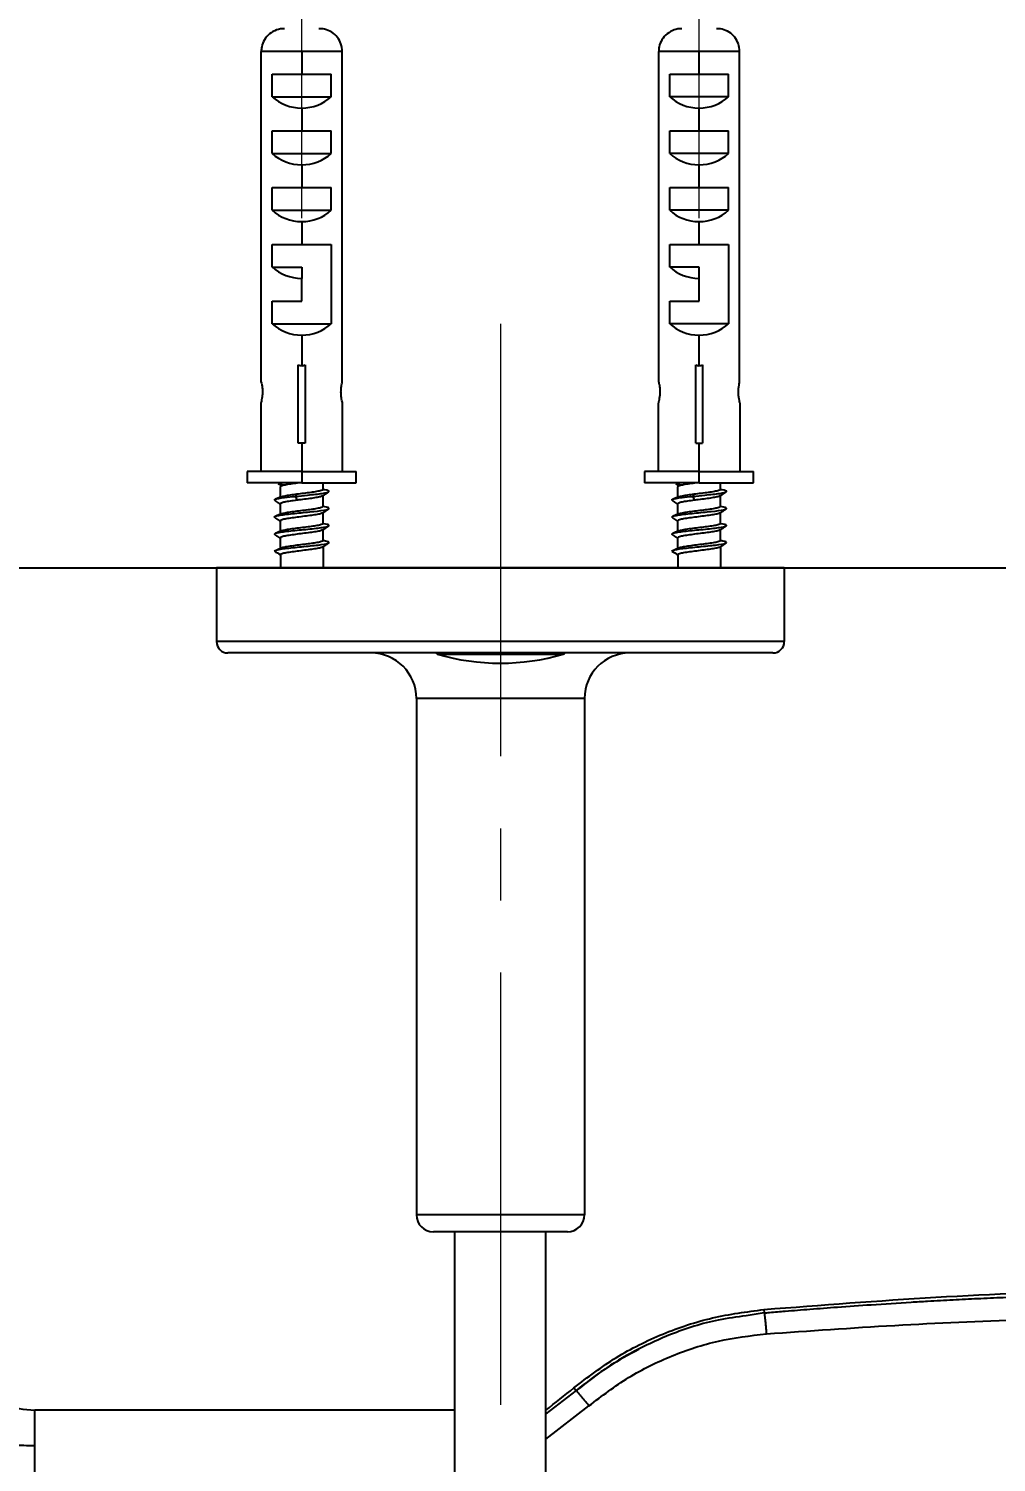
# Model space of a CAD drawing. Extents: x 0 to 3160, y 0 to 2315.
# Drawn here: x 1090.8 to 1176, y 1985.8 to 2112.1 of the extents above; entities that cross this region are included whole.
import ezdxf

# ---------------------------------------------------------------- set-up
doc = ezdxf.new("R2010")
doc.units = 0
doc.header["$LTSCALE"] = 4
doc.header["$MEASUREMENT"] = 0
doc.header["$PDMODE"] = 3
doc.header["$PDSIZE"] = -10
doc.linetypes.add('CENTER2', pattern=[28.575, 19.05, -3.175, 3.175, -3.175])
doc.layers.get('0').update_dxf_attribs({"linetype": 'CONTINUOUS'})
doc.layers.get('DEFPOINTS').update_dxf_attribs({"linetype": 'CONTINUOUS'})
doc.layers.add('1', color=7, linetype='CONTINUOUS', true_color=0xffffff)
doc.layers.add('Cneter', color=1, linetype='CENTER2', lineweight=13)
doc.layers.add('DEF_LAYER_ASSEM_MEMBER', color=7, linetype='CONTINUOUS')
doc.styles.add('Daelim Dimension', font='')
doc.styles.get('Daelim Dimension').set_extended_font_data('나눔고딕')
doc.dimstyles.new('DEFAULT', dxfattribs={"dimscale": 2, "dimtxt": 2, "dimasz": 2, "dimexe": 0, "dimexo": 2, "dimgap": 1, "dimtad": 1, "dimdec": 1, "dimzin": 9, "dimdsep": 46, "dimtxsty": 'Daelim Dimension', "dimcen": 0.5, "dimclrd": 252, "dimclre": 252, "dimclrt": 3, "dimadec": 1, "dimazin": 0, "dimtfac": 1, "dimtdec": 1, "dimtix": 1, "dimtmove": 0, "dimatfit": 3, "dimfxl": 1, "dimtolj": 1, "dimtzin": 1, "dimlwd": 9, "dimlwe": 9, "dimarcsym": 0})

# ---------------------------------------------------------------- blocks, each defined once
blk = doc.blocks.new('*D3')
at = {"color": 5, "lineweight": 9, "ltscale": 0.5, "transparency": 16777216}
for p, q in [((1114.8, 2095.4), (1114.8, 2135.07)), ((1149.8, 2095.4), (1149.8, 2135.07)), ((1141.8, 2133.07), (1122.8, 2133.07))]:
    blk.add_line(p, q, dxfattribs=at)
at = {"color": 5, "ltscale": 0.5, "transparency": 16777216}
for points in [[(1122.8, 2134.4), (1122.8, 2131.73), (1114.8, 2133.07)], [(1141.8, 2134.4), (1141.8, 2131.73), (1149.8, 2133.07)]]:
    blk.add_solid(points, dxfattribs=at)
at = {"layer": 'DEFPOINTS', "color": 0, "ltscale": 0.5, "transparency": 16777216}
for p in [(1114.8, 2133.07), (1114.8, 2091.4), (1149.8, 2091.4)]:
    blk.add_point(p, dxfattribs=at)
at = {"color": 7, "ltscale": 0.5, "transparency": 16777216, "insert": (1132.3, 2145.97), "char_height": 20, "attachment_point": 5, "style": 'Daelim Dimension'}
blk.add_mtext('\\A1;35', dxfattribs=at)
blk = doc.blocks.new('*D4')
at = {"color": 5, "lineweight": 9, "ltscale": 0.5, "transparency": 16777216}
for p, q in [((1072.3, 2025.47), (1072.3, 2166.51)), ((1192.3, 2026.08), (1192.3, 2166.51)), ((1184.3, 2164.51), (1080.3, 2164.51))]:
    blk.add_line(p, q, dxfattribs=at)
at = {"color": 5, "ltscale": 0.5, "transparency": 16777216}
for points in [[(1080.3, 2165.85), (1080.3, 2163.18), (1072.3, 2164.51)], [(1184.3, 2165.85), (1184.3, 2163.18), (1192.3, 2164.51)]]:
    blk.add_solid(points, dxfattribs=at)
at = {"layer": 'DEFPOINTS', "color": 0, "ltscale": 0.5, "transparency": 16777216}
for p in [(1072.3, 2164.51), (1072.3, 2021.47), (1192.3, 2022.08)]:
    blk.add_point(p, dxfattribs=at)
at = {"color": 7, "ltscale": 0.5, "transparency": 16777216, "insert": (1132.3, 2177.36), "char_height": 20, "attachment_point": 5, "style": 'Daelim Dimension'}
blk.add_mtext('\\A1;120', dxfattribs=at)
blk = doc.blocks.new('*D5')
at = {"color": 5, "lineweight": 9, "ltscale": 0.5, "transparency": 16777216}
for p, q in [((1036.95, 2091.6), (1036.95, 2199.01)), ((1227.66, 2091.6), (1227.66, 2199.01)), ((1219.66, 2197.01), (1044.95, 2197.01))]:
    blk.add_line(p, q, dxfattribs=at)
at = {"color": 5, "ltscale": 0.5, "transparency": 16777216}
for points in [[(1044.95, 2198.35), (1044.95, 2195.68), (1036.95, 2197.01)], [(1219.66, 2198.35), (1219.66, 2195.68), (1227.66, 2197.01)]]:
    blk.add_solid(points, dxfattribs=at)
at = {"layer": 'DEFPOINTS', "color": 0, "ltscale": 0.5, "transparency": 16777216}
for p in [(1036.95, 2197.01), (1036.95, 2087.6), (1227.66, 2087.6)]:
    blk.add_point(p, dxfattribs=at)
at = {"color": 7, "ltscale": 0.5, "transparency": 16777216, "insert": (1132.3, 2209.9), "char_height": 20, "attachment_point": 5, "style": 'Daelim Dimension'}
blk.add_mtext('\\A1;150~210', dxfattribs=at)
blk = doc.blocks.new('*D9')
at = {"color": 5, "lineweight": 9, "ltscale": 0.5, "transparency": 16777216}
for p, q in [((1427.96, 2064.6), (1513.15, 2064.6)), ((1511.15, 2056.6), (1511.15, 1458.32)), ((1136.3, 1450.32), (1513.15, 1450.32))]:
    blk.add_line(p, q, dxfattribs=at)
at = {"color": 5, "ltscale": 0.5, "transparency": 16777216}
for points in [[(1509.82, 2056.6), (1512.48, 2056.6), (1511.15, 2064.6)], [(1509.82, 1458.32), (1512.48, 1458.32), (1511.15, 1450.32)]]:
    blk.add_solid(points, dxfattribs=at)
at = {"layer": 'DEFPOINTS', "color": 0, "ltscale": 0.5, "transparency": 16777216}
for p in [(1423.96, 2064.6), (1132.3, 1450.32), (1511.15, 1450.32)]:
    blk.add_point(p, dxfattribs=at)
at = {"color": 7, "ltscale": 0.5, "transparency": 16777216, "insert": (1498.26, 1757.46), "char_height": 20, "attachment_point": 5, "rotation": 90, "style": 'Daelim Dimension'}
blk.add_mtext('\\A1;614', dxfattribs=at)

msp = doc.modelspace()

# ---------------------------------------------------------------- linework, layer by layer
at = {"ltscale": 0.5}
msp.add_line((684.04, 2064.6), (2163.88, 2064.6), dxfattribs=at)
at = {"layer": '1', "color": 7, "linetype": 'Continuous'}
for p, q in [((1114.8, 2110.1), (1111.24, 2110.1)), ((1111.24, 2080.97), (1111.24, 2110.1)), ((1118.37, 2110.1), (1114.8, 2110.1)), ((1114.8, 2110.1), (1114.8, 2108.1)), ((1118.37, 2080.97), (1118.37, 2110.1)), ((1149.8, 2110.1), (1146.24, 2110.1)), ((1146.24, 2080.97), (1146.24, 2110.1)), ((1153.37, 2110.1), (1149.8, 2110.1)), ((1149.8, 2108.1), (1149.8, 2110.1)), ((1153.37, 2080.97), (1153.37, 2110.1)), ((1112.21, 2108.1), (1114.8, 2108.1)), ((1112.21, 2106.1), (1112.21, 2108.1)), ((1114.8, 2108.1), (1117.39, 2108.1)), ((1117.39, 2106.1), (1117.39, 2108.1)), ((1147.21, 2108.1), (1149.8, 2108.1)), ((1147.21, 2106.1), (1147.21, 2108.1)), ((1149.8, 2108.1), (1152.39, 2108.1)), ((1152.39, 2106.1), (1152.39, 2108.1)), ((1112.21, 2106.1), (1117.39, 2106.1)), ((1152.39, 2106.1), (1147.21, 2106.1)), ((1114.8, 2105.1), (1114.8, 2103.1)), ((1149.8, 2103.1), (1149.8, 2105.1)), ((1112.21, 2103.1), (1114.8, 2103.1)), ((1112.21, 2101.1), (1112.21, 2103.1)), ((1114.8, 2103.1), (1117.39, 2103.1)), ((1117.39, 2101.1), (1117.39, 2103.1)), ((1147.21, 2103.1), (1149.8, 2103.1)), ((1147.21, 2101.1), (1147.21, 2103.1)), ((1149.8, 2103.1), (1152.39, 2103.1)), ((1152.39, 2101.1), (1152.39, 2103.1)), ((1112.21, 2101.1), (1117.39, 2101.1)), ((1152.39, 2101.1), (1147.21, 2101.1)), ((1114.8, 2100.1), (1114.8, 2098.1)), ((1149.8, 2098.1), (1149.8, 2100.1)), ((1112.21, 2098.1), (1114.8, 2098.1)), ((1112.21, 2096.1), (1112.21, 2098.1)), ((1114.8, 2098.1), (1117.39, 2098.1)), ((1117.39, 2096.1), (1117.39, 2098.1)), ((1147.21, 2098.1), (1149.8, 2098.1)), ((1147.21, 2096.1), (1147.21, 2098.1)), ((1149.8, 2098.1), (1152.39, 2098.1)), ((1152.39, 2096.1), (1152.39, 2098.1)), ((1112.21, 2096.1), (1117.39, 2096.1)), ((1152.39, 2096.1), (1147.21, 2096.1)), ((1114.8, 2095.1), (1114.8, 2093.1)), ((1149.8, 2093.1), (1149.8, 2095.1)), ((1112.21, 2093.1), (1114.8, 2093.1)), ((1112.21, 2091.1), (1112.21, 2093.1)), ((1114.8, 2093.1), (1117.39, 2093.1)), ((1117.39, 2093.1), (1117.39, 2086.1)), ((1147.21, 2093.1), (1149.8, 2093.1)), ((1147.21, 2091.1), (1147.21, 2093.1)), ((1149.8, 2093.1), (1152.39, 2093.1)), ((1152.39, 2093.1), (1152.39, 2086.1)), ((1112.21, 2091.1), (1114.8, 2091.1)), ((1114.8, 2091.1), (1114.8, 2090.1)), ((1149.8, 2091.1), (1147.21, 2091.1)), ((1149.8, 2090.1), (1149.8, 2091.1)), ((1114.8, 2088.1), (1114.8, 2090.1)), ((1149.8, 2088.1), (1149.8, 2090.1)), ((1112.21, 2088.1), (1114.8, 2088.1)), ((1112.21, 2086.1), (1112.21, 2088.1)), ((1147.21, 2088.1), (1149.8, 2088.1)), ((1147.21, 2086.1), (1147.21, 2088.1)), ((1112.21, 2086.1), (1117.39, 2086.1)), ((1152.39, 2086.1), (1147.21, 2086.1)), ((1114.8, 2085.1), (1114.8, 2082.41)), ((1149.8, 2082.41), (1149.8, 2085.1)), ((1114.5, 2075.6), (1114.5, 2082.48)), ((1115.1, 2082.48), (1115.1, 2075.6)), ((1149.5, 2075.6), (1149.5, 2082.48)), ((1150.1, 2082.48), (1150.1, 2075.6)), ((1111.2, 2079.11), (1111.2, 2073.1)), ((1118.4, 2073.1), (1118.4, 2079.11)), ((1146.2, 2079.11), (1146.2, 2073.1)), ((1153.4, 2073.1), (1153.4, 2079.11)), ((1115.1, 2075.6), (1114.5, 2075.6)), ((1114.8, 2075.6), (1114.8, 2073.1)), ((1149.5, 2075.6), (1150.1, 2075.6)), ((1149.8, 2073.1), (1149.8, 2075.6)), ((1110, 2073.1), (1110, 2072.1)), ((1114.8, 2073.1), (1110, 2073.1)), ((1114.8, 2073.1), (1114.8, 2072.1)), ((1114.8, 2073.1), (1119.6, 2073.1)), ((1119.6, 2072.1), (1119.6, 2073.1)), ((1145, 2073.1), (1145, 2072.1)), ((1149.8, 2073.1), (1145, 2073.1)), ((1149.8, 2072.1), (1149.8, 2073.1)), ((1149.8, 2073.1), (1154.6, 2073.1)), ((1154.6, 2072.1), (1154.6, 2073.1)), ((1114.8, 2072.1), (1110, 2072.1)), ((1112.92, 2071.85), (1112.92, 2071.74)), ((1112.92, 2070.83), (1112.92, 2071.74)), ((1114.8, 2072.1), (1119.6, 2072.1)), ((1116.69, 2071.54), (1116.69, 2072.1)), ((1149.8, 2072.1), (1145, 2072.1)), ((1147.92, 2071.85), (1147.92, 2071.74)), ((1147.92, 2070.83), (1147.92, 2071.74)), ((1149.8, 2072.1), (1154.6, 2072.1)), ((1151.69, 2071.54), (1151.69, 2072.1)), ((1112.92, 2069.32), (1112.92, 2070.24)), ((1116.69, 2070.04), (1116.69, 2070.97)), ((1147.92, 2069.32), (1147.92, 2070.24)), ((1151.69, 2070.04), (1151.69, 2070.97)), ((1116.69, 2068.54), (1116.69, 2069.49)), ((1151.69, 2068.54), (1151.69, 2069.49)), ((1112.92, 2067.82), (1112.92, 2068.74)), ((1116.69, 2067.04), (1116.69, 2067.99)), ((1147.92, 2067.82), (1147.92, 2068.74)), ((1151.69, 2067.04), (1151.69, 2067.99)), ((1112.92, 2066.29), (1112.92, 2067.24)), ((1116.69, 2066.49), (1116.69, 2064.6)), ((1147.92, 2066.29), (1147.92, 2067.24)), ((1151.69, 2066.49), (1151.69, 2064.6)), ((1112.92, 2065.74), (1112.92, 2064.6)), ((1147.92, 2065.74), (1147.92, 2064.6)), ((1155.53, 1998.96), (1153.94, 1998.71)), ((1155.51, 1999.26), (1155.53, 1998.96)), ((1138.97, 1992.12), (1136.3, 1990.06)), ((1138.78, 1992.35), (1138.97, 1992.12)), ((1138.97, 1992.12), (1138.99, 1992.1)), ((1136.3, 1987.85), (1140.1, 1990.77))]:
    msp.add_line(p, q, dxfattribs=at)
for centre, start_param, end_param in [((1114.8, 2108.38), 3.90924, 4.712389), ((1114.8, 2108.38), 4.712389, 5.515538), ((1149.8, 2108.38), 3.90924, 4.712389), ((1149.8, 2108.38), 4.712389, 5.515538), ((1114.8, 2103.38), 3.90924, 4.712389), ((1114.8, 2103.38), 4.712389, 5.515538), ((1149.8, 2103.38), 3.90924, 4.712389), ((1149.8, 2103.38), 4.712389, 5.515538), ((1114.8, 2098.38), 3.90924, 4.712389), ((1114.8, 2098.38), 4.712389, 5.515538), ((1149.8, 2098.38), 3.90924, 4.712389), ((1149.8, 2098.38), 4.712389, 5.515538), ((1114.8, 2093.38), 3.90924, 4.712389), ((1149.8, 2093.38), 3.90924, 4.712389), ((1114.8, 2088.38), 3.90924, 4.712389), ((1114.8, 2088.38), 4.712389, 5.515538), ((1149.8, 2088.38), 3.90924, 4.712389), ((1149.8, 2088.38), 4.712389, 5.515538)]:
    msp.add_ellipse(centre, major_axis=(3.6, 0), ratio=0.909091, start_param=start_param, end_param=end_param, dxfattribs=at)
for points, knots in [([(1113.28, 2112.1), (1113.05, 2112.1), (1112.81, 2112.07), (1112.37, 2111.91), (1112.16, 2111.79), (1111.8, 2111.5), (1111.65, 2111.33), (1111.41, 2110.94), (1111.33, 2110.73), (1111.25, 2110.38), (1111.24, 2110.24), (1111.24, 2110.1)], [0, 0, 0, 0, 0.222179, 0.222179, 0.444896, 0.444896, 0.660359, 0.660359, 0.872339, 0.872339, 1, 1, 1, 1]), ([(1118.37, 2110.1), (1118.37, 2110.33), (1118.33, 2110.55), (1118.18, 2110.97), (1118.07, 2111.17), (1117.8, 2111.52), (1117.63, 2111.67), (1117.25, 2111.91), (1117.03, 2112), (1116.66, 2112.09), (1116.49, 2112.1), (1116.32, 2112.1)], [0, 0, 0, 0, 0.210475, 0.210475, 0.420919, 0.420919, 0.631855, 0.631855, 0.844512, 0.844512, 1, 1, 1, 1]), ([(1148.28, 2112.1), (1148.05, 2112.1), (1147.81, 2112.07), (1147.37, 2111.91), (1147.16, 2111.79), (1146.8, 2111.5), (1146.65, 2111.33), (1146.41, 2110.94), (1146.33, 2110.73), (1146.25, 2110.38), (1146.24, 2110.24), (1146.24, 2110.1)], [0, 0, 0, 0, 0.222179, 0.222179, 0.444896, 0.444896, 0.660359, 0.660359, 0.872339, 0.872339, 1, 1, 1, 1]), ([(1153.37, 2110.1), (1153.37, 2110.33), (1153.33, 2110.55), (1153.18, 2110.97), (1153.07, 2111.17), (1152.8, 2111.52), (1152.63, 2111.67), (1152.25, 2111.91), (1152.03, 2112), (1151.66, 2112.09), (1151.49, 2112.1), (1151.32, 2112.1)], [0, 0, 0, 0, 0.210475, 0.210475, 0.420919, 0.420919, 0.631855, 0.631855, 0.844512, 0.844512, 1, 1, 1, 1]), ([(1111.24, 2080.97), (1111.25, 2080.91), (1111.27, 2080.84), (1111.3, 2080.67), (1111.32, 2080.57), (1111.34, 2080.36), (1111.34, 2080.24), (1111.35, 2080.02), (1111.34, 2079.91), (1111.32, 2079.71), (1111.31, 2079.61), (1111.28, 2079.43), (1111.27, 2079.35), (1111.24, 2079.22), (1111.22, 2079.17), (1111.21, 2079.12), (1111.2, 2079.1), (1111.2, 2079.1)], [0, 0, 0, 0, 0.130372, 0.130372, 0.260778, 0.260778, 0.390104, 0.390104, 0.5147, 0.5147, 0.638474, 0.638474, 0.766412, 0.766412, 0.897176, 0.897176, 1, 1, 1, 1]), ([(1118.4, 2079.1), (1118.4, 2079.1), (1118.4, 2079.1), (1118.4, 2079.11), (1118.39, 2079.14), (1118.37, 2079.22), (1118.36, 2079.28), (1118.33, 2079.42), (1118.31, 2079.51), (1118.28, 2079.71), (1118.27, 2079.82), (1118.26, 2080.04), (1118.26, 2080.15), (1118.27, 2080.37), (1118.28, 2080.47), (1118.31, 2080.66), (1118.32, 2080.75), (1118.35, 2080.88), (1118.36, 2080.93), (1118.37, 2080.97)], [0, 0, 0, 0, 0.025111, 0.025111, 0.149041, 0.149041, 0.273737, 0.273737, 0.402646, 0.402646, 0.533133, 0.533133, 0.659652, 0.659652, 0.782891, 0.782891, 0.908576, 0.908576, 1, 1, 1, 1]), ([(1146.24, 2080.97), (1146.25, 2080.91), (1146.27, 2080.84), (1146.3, 2080.67), (1146.32, 2080.57), (1146.34, 2080.36), (1146.34, 2080.24), (1146.35, 2080.02), (1146.34, 2079.91), (1146.32, 2079.71), (1146.31, 2079.61), (1146.28, 2079.43), (1146.27, 2079.35), (1146.24, 2079.22), (1146.22, 2079.17), (1146.21, 2079.12), (1146.2, 2079.1), (1146.2, 2079.1)], [0, 0, 0, 0, 0.130372, 0.130372, 0.260778, 0.260778, 0.390104, 0.390104, 0.5147, 0.5147, 0.638474, 0.638474, 0.766412, 0.766412, 0.897176, 0.897176, 1, 1, 1, 1]), ([(1153.4, 2079.1), (1153.4, 2079.1), (1153.4, 2079.1), (1153.4, 2079.11), (1153.39, 2079.14), (1153.37, 2079.22), (1153.36, 2079.28), (1153.33, 2079.42), (1153.31, 2079.51), (1153.28, 2079.71), (1153.27, 2079.82), (1153.26, 2080.04), (1153.26, 2080.15), (1153.27, 2080.37), (1153.28, 2080.47), (1153.31, 2080.66), (1153.32, 2080.75), (1153.35, 2080.88), (1153.36, 2080.93), (1153.37, 2080.97)], [0, 0, 0, 0, 0.025111, 0.025111, 0.149041, 0.149041, 0.273737, 0.273737, 0.402646, 0.402646, 0.533133, 0.533133, 0.659652, 0.659652, 0.782891, 0.782891, 0.908576, 0.908576, 1, 1, 1, 1]), ([(1113.25, 2071.88), (1113.12, 2071.9), (1112.93, 2071.92), (1112.78, 2071.95), (1112.74, 2071.96)], [0, 0, 0, 0, 0.663259, 1, 1, 1, 1]), ([(1114.81, 2072.11), (1114.72, 2072.1), (1114.64, 2072.09), (1114.35, 2072.06), (1114.14, 2072.03), (1113.76, 2071.97), (1113.58, 2071.95), (1113.29, 2071.89), (1113.17, 2071.87), (1112.99, 2071.81), (1112.94, 2071.78), (1112.92, 2071.75), (1112.92, 2071.74), (1112.92, 2071.74)], [0, 0, 0, 0, 0.083074, 0.083074, 0.299494, 0.299494, 0.51592, 0.51592, 0.732355, 0.732355, 0.948771, 0.948771, 1, 1, 1, 1]), ([(1114.25, 2070.9), (1114.59, 2070.94), (1115.48, 2071.03), (1116.74, 2071.16), (1117.37, 2071.32), (1117.08, 2071.43), (1116.71, 2071.49), (1116.64, 2071.5)], [0, 0, 0, 0, 0.17613, 0.432766, 0.689401, 0.946037, 1, 1, 1, 1]), ([(1114.37, 2071.11), (1114.57, 2071.14), (1114.79, 2071.16), (1115.22, 2071.22), (1115.43, 2071.24), (1115.81, 2071.3), (1115.99, 2071.32), (1116.29, 2071.38), (1116.42, 2071.41), (1116.6, 2071.46), (1116.66, 2071.49), (1116.69, 2071.52), (1116.69, 2071.53), (1116.69, 2071.54)], [0, 0, 0, 0, 0.188476, 0.188476, 0.376983, 0.376983, 0.565472, 0.565472, 0.753985, 0.753985, 0.942472, 0.942472, 1, 1, 1, 1]), ([(1148.25, 2071.88), (1148.12, 2071.9), (1147.93, 2071.92), (1147.78, 2071.95), (1147.74, 2071.96)], [0, 0, 0, 0, 0.663259, 1, 1, 1, 1]), ([(1149.81, 2072.11), (1149.72, 2072.1), (1149.64, 2072.09), (1149.35, 2072.06), (1149.14, 2072.03), (1148.76, 2071.97), (1148.58, 2071.95), (1148.29, 2071.89), (1148.17, 2071.87), (1147.99, 2071.81), (1147.94, 2071.78), (1147.92, 2071.75), (1147.92, 2071.74), (1147.92, 2071.74)], [0, 0, 0, 0, 0.083074, 0.083074, 0.299494, 0.299494, 0.51592, 0.51592, 0.732355, 0.732355, 0.948771, 0.948771, 1, 1, 1, 1]), ([(1149.25, 2070.9), (1149.59, 2070.94), (1150.48, 2071.03), (1151.74, 2071.16), (1152.37, 2071.32), (1152.08, 2071.43), (1151.71, 2071.49), (1151.64, 2071.5)], [0, 0, 0, 0, 0.17613, 0.432766, 0.689401, 0.946037, 1, 1, 1, 1]), ([(1149.37, 2071.11), (1149.57, 2071.14), (1149.79, 2071.16), (1150.22, 2071.22), (1150.43, 2071.24), (1150.81, 2071.3), (1150.99, 2071.32), (1151.29, 2071.38), (1151.42, 2071.41), (1151.6, 2071.46), (1151.66, 2071.49), (1151.69, 2071.52), (1151.69, 2071.53), (1151.69, 2071.54)], [0, 0, 0, 0, 0.188476, 0.188476, 0.376983, 0.376983, 0.565472, 0.565472, 0.753985, 0.753985, 0.942472, 0.942472, 1, 1, 1, 1]), ([(1112.46, 2070.54), (1112.38, 2070.57), (1112.4, 2070.66), (1113.1, 2070.78), (1113.9, 2070.87), (1114.25, 2070.9)], [0, 0, 0, 0, 0.297374, 0.71404, 1, 1, 1, 1]), ([(1112.92, 2070.79), (1112.92, 2070.82), (1112.95, 2070.84), (1113.09, 2070.9), (1113.2, 2070.92), (1113.47, 2070.98), (1113.63, 2071.01), (1113.99, 2071.06), (1114.17, 2071.08), (1114.37, 2071.11)], [0, 0, 0, 0, 0.254545, 0.254545, 0.509066, 0.509066, 0.763547, 0.763547, 1, 1, 1, 1]), ([(1114.37, 2070.56), (1114.16, 2070.53), (1113.96, 2070.5), (1113.6, 2070.45), (1113.44, 2070.42), (1113.18, 2070.37), (1113.08, 2070.34), (1112.95, 2070.29), (1112.92, 2070.26), (1112.92, 2070.24)], [0, 0, 0, 0, 0.254461, 0.254461, 0.508979, 0.508979, 0.763453, 0.763453, 1, 1, 1, 1]), ([(1116.69, 2070.99), (1116.69, 2070.96), (1116.66, 2070.93), (1116.51, 2070.88), (1116.41, 2070.85), (1116.14, 2070.8), (1115.97, 2070.77), (1115.61, 2070.72), (1115.41, 2070.69), (1114.99, 2070.64), (1114.77, 2070.61), (1114.49, 2070.57), (1114.43, 2070.57), (1114.37, 2070.56)], [0, 0, 0, 0, 0.188465, 0.188465, 0.376939, 0.376939, 0.565465, 0.565465, 0.75393, 0.75393, 0.942462, 0.942462, 1, 1, 1, 1]), ([(1147.46, 2070.54), (1147.38, 2070.57), (1147.4, 2070.66), (1148.1, 2070.78), (1148.9, 2070.87), (1149.25, 2070.9)], [0, 0, 0, 0, 0.297374, 0.71404, 1, 1, 1, 1]), ([(1147.92, 2070.79), (1147.92, 2070.82), (1147.95, 2070.84), (1148.09, 2070.9), (1148.2, 2070.92), (1148.47, 2070.98), (1148.63, 2071.01), (1148.99, 2071.06), (1149.17, 2071.08), (1149.37, 2071.11)], [0, 0, 0, 0, 0.254545, 0.254545, 0.509066, 0.509066, 0.763547, 0.763547, 1, 1, 1, 1]), ([(1149.37, 2070.56), (1149.16, 2070.53), (1148.96, 2070.5), (1148.6, 2070.45), (1148.44, 2070.42), (1148.18, 2070.37), (1148.08, 2070.34), (1147.95, 2070.29), (1147.92, 2070.26), (1147.92, 2070.24)], [0, 0, 0, 0, 0.254461, 0.254461, 0.508979, 0.508979, 0.763453, 0.763453, 1, 1, 1, 1]), ([(1151.69, 2070.99), (1151.69, 2070.96), (1151.66, 2070.93), (1151.51, 2070.88), (1151.41, 2070.85), (1151.14, 2070.8), (1150.97, 2070.77), (1150.61, 2070.72), (1150.41, 2070.69), (1149.99, 2070.64), (1149.77, 2070.61), (1149.49, 2070.57), (1149.43, 2070.57), (1149.37, 2070.56)], [0, 0, 0, 0, 0.188465, 0.188465, 0.376939, 0.376939, 0.565465, 0.565465, 0.75393, 0.75393, 0.942462, 0.942462, 1, 1, 1, 1]), ([(1112.48, 2069.03), (1112.41, 2069.05), (1112.35, 2069.13), (1112.91, 2069.26), (1114.33, 2069.42), (1115.95, 2069.57), (1117.1, 2069.72), (1117.32, 2069.87), (1116.91, 2069.96), (1116.65, 2070)], [0, 0, 0, 0, 0.084858, 0.242521, 0.400184, 0.557846, 0.715509, 0.873171, 1, 1, 1, 1]), ([(1116.66, 2069.44), (1116.64, 2069.43), (1116.62, 2069.42), (1116.51, 2069.38), (1116.41, 2069.35), (1116.14, 2069.3), (1115.97, 2069.27), (1115.61, 2069.22), (1115.41, 2069.19), (1114.99, 2069.14), (1114.77, 2069.11), (1114.35, 2069.05), (1114.14, 2069.03), (1113.76, 2068.97), (1113.58, 2068.95), (1113.29, 2068.89), (1113.17, 2068.87), (1112.99, 2068.81), (1112.94, 2068.78), (1112.92, 2068.75), (1112.92, 2068.74), (1112.92, 2068.74)], [0, 0, 0, 0, 0.053038, 0.053038, 0.168012, 0.168012, 0.282979, 0.282979, 0.397961, 0.397961, 0.512923, 0.512923, 0.627913, 0.627913, 0.742871, 0.742871, 0.857865, 0.857865, 0.97282, 0.97282, 1, 1, 1, 1]), ([(1113.03, 2069.37), (1113.1, 2069.4), (1113.2, 2069.42), (1113.47, 2069.48), (1113.63, 2069.51), (1114, 2069.56), (1114.2, 2069.59), (1114.62, 2069.64), (1114.84, 2069.67), (1115.26, 2069.72), (1115.47, 2069.75), (1115.85, 2069.8), (1116.02, 2069.83), (1116.32, 2069.88), (1116.44, 2069.91), (1116.61, 2069.97), (1116.67, 2069.99), (1116.69, 2070.03), (1116.69, 2070.03), (1116.69, 2070.04)], [0, 0, 0, 0, 0.120744, 0.120744, 0.242263, 0.242263, 0.363765, 0.363765, 0.485287, 0.485287, 0.606786, 0.606786, 0.728309, 0.728309, 0.849807, 0.849807, 0.971328, 0.971328, 1, 1, 1, 1]), ([(1147.48, 2069.03), (1147.41, 2069.05), (1147.35, 2069.13), (1147.91, 2069.26), (1149.33, 2069.42), (1150.95, 2069.57), (1152.1, 2069.72), (1152.32, 2069.87), (1151.91, 2069.96), (1151.65, 2070)], [0, 0, 0, 0, 0.084858, 0.242521, 0.400184, 0.557846, 0.715509, 0.873171, 1, 1, 1, 1]), ([(1151.66, 2069.44), (1151.64, 2069.43), (1151.62, 2069.42), (1151.51, 2069.38), (1151.41, 2069.35), (1151.14, 2069.3), (1150.97, 2069.27), (1150.61, 2069.22), (1150.41, 2069.19), (1149.99, 2069.14), (1149.77, 2069.11), (1149.35, 2069.05), (1149.14, 2069.03), (1148.76, 2068.97), (1148.58, 2068.95), (1148.29, 2068.89), (1148.17, 2068.87), (1147.99, 2068.81), (1147.94, 2068.78), (1147.92, 2068.75), (1147.92, 2068.74), (1147.92, 2068.74)], [0, 0, 0, 0, 0.053038, 0.053038, 0.168012, 0.168012, 0.282979, 0.282979, 0.397961, 0.397961, 0.512923, 0.512923, 0.627913, 0.627913, 0.742871, 0.742871, 0.857865, 0.857865, 0.97282, 0.97282, 1, 1, 1, 1]), ([(1148.03, 2069.37), (1148.1, 2069.4), (1148.2, 2069.42), (1148.47, 2069.48), (1148.63, 2069.51), (1149, 2069.56), (1149.2, 2069.59), (1149.62, 2069.64), (1149.84, 2069.67), (1150.26, 2069.72), (1150.47, 2069.75), (1150.85, 2069.8), (1151.02, 2069.83), (1151.32, 2069.88), (1151.44, 2069.91), (1151.61, 2069.97), (1151.67, 2069.99), (1151.69, 2070.03), (1151.69, 2070.03), (1151.69, 2070.04)], [0, 0, 0, 0, 0.120744, 0.120744, 0.242263, 0.242263, 0.363765, 0.363765, 0.485287, 0.485287, 0.606786, 0.606786, 0.728309, 0.728309, 0.849807, 0.849807, 0.971328, 0.971328, 1, 1, 1, 1]), ([(1112.48, 2067.53), (1112.44, 2067.54), (1112.34, 2067.61), (1112.67, 2067.73), (1113.96, 2067.88), (1115.59, 2068.03), (1116.9, 2068.19), (1117.37, 2068.34), (1117.01, 2068.44), (1116.69, 2068.49)], [0, 0, 0, 0, 0.048435, 0.207029, 0.365624, 0.524218, 0.682812, 0.841406, 1, 1, 1, 1]), ([(1116.66, 2067.94), (1116.64, 2067.93), (1116.62, 2067.92), (1116.51, 2067.88), (1116.41, 2067.85), (1116.14, 2067.8), (1115.97, 2067.77), (1115.61, 2067.72), (1115.41, 2067.69), (1114.99, 2067.64), (1114.77, 2067.61), (1114.35, 2067.56), (1114.14, 2067.53), (1113.76, 2067.47), (1113.58, 2067.45), (1113.29, 2067.39), (1113.17, 2067.37), (1112.99, 2067.31), (1112.94, 2067.28), (1112.92, 2067.25), (1112.92, 2067.24), (1112.92, 2067.24)], [0, 0, 0, 0, 0.052746, 0.052746, 0.167734, 0.167734, 0.282758, 0.282758, 0.397747, 0.397747, 0.512765, 0.512765, 0.627759, 0.627759, 0.742772, 0.742772, 0.857771, 0.857771, 0.972778, 0.972778, 1, 1, 1, 1]), ([(1113.03, 2067.87), (1113.1, 2067.9), (1113.2, 2067.93), (1113.47, 2067.98), (1113.63, 2068.01), (1114, 2068.06), (1114.2, 2068.09), (1114.62, 2068.14), (1114.84, 2068.17), (1115.26, 2068.22), (1115.47, 2068.25), (1115.85, 2068.3), (1116.02, 2068.33), (1116.32, 2068.38), (1116.44, 2068.41), (1116.61, 2068.47), (1116.67, 2068.49), (1116.69, 2068.53), (1116.69, 2068.53), (1116.69, 2068.54)], [0, 0, 0, 0, 0.120213, 0.120213, 0.241801, 0.241801, 0.363371, 0.363371, 0.484956, 0.484956, 0.606529, 0.606529, 0.728111, 0.728111, 0.849689, 0.849689, 0.971267, 0.971267, 1, 1, 1, 1]), ([(1147.48, 2067.53), (1147.44, 2067.54), (1147.34, 2067.61), (1147.67, 2067.73), (1148.96, 2067.88), (1150.59, 2068.03), (1151.9, 2068.19), (1152.37, 2068.34), (1152.01, 2068.44), (1151.69, 2068.49)], [0, 0, 0, 0, 0.048435, 0.207029, 0.365624, 0.524218, 0.682812, 0.841406, 1, 1, 1, 1]), ([(1151.66, 2067.94), (1151.64, 2067.93), (1151.62, 2067.92), (1151.51, 2067.88), (1151.41, 2067.85), (1151.14, 2067.8), (1150.97, 2067.77), (1150.61, 2067.72), (1150.41, 2067.69), (1149.99, 2067.64), (1149.77, 2067.61), (1149.35, 2067.56), (1149.14, 2067.53), (1148.76, 2067.47), (1148.58, 2067.45), (1148.29, 2067.39), (1148.17, 2067.37), (1147.99, 2067.31), (1147.94, 2067.28), (1147.92, 2067.25), (1147.92, 2067.24), (1147.92, 2067.24)], [0, 0, 0, 0, 0.052746, 0.052746, 0.167734, 0.167734, 0.282758, 0.282758, 0.397747, 0.397747, 0.512765, 0.512765, 0.627759, 0.627759, 0.742772, 0.742772, 0.857771, 0.857771, 0.972778, 0.972778, 1, 1, 1, 1]), ([(1148.03, 2067.87), (1148.1, 2067.9), (1148.2, 2067.93), (1148.47, 2067.98), (1148.63, 2068.01), (1149, 2068.06), (1149.2, 2068.09), (1149.62, 2068.14), (1149.84, 2068.17), (1150.26, 2068.22), (1150.47, 2068.25), (1150.85, 2068.3), (1151.02, 2068.33), (1151.32, 2068.38), (1151.44, 2068.41), (1151.61, 2068.47), (1151.67, 2068.49), (1151.69, 2068.53), (1151.69, 2068.53), (1151.69, 2068.54)], [0, 0, 0, 0, 0.120213, 0.120213, 0.241801, 0.241801, 0.363371, 0.363371, 0.484956, 0.484956, 0.606529, 0.606529, 0.728111, 0.728111, 0.849689, 0.849689, 0.971267, 0.971267, 1, 1, 1, 1]), ([(1112.4, 2066.08), (1112.41, 2066.12), (1112.6, 2066.21), (1113.6, 2066.34), (1115.21, 2066.5), (1116.65, 2066.65), (1117.35, 2066.8), (1117.12, 2066.92), (1116.79, 2066.98), (1116.72, 2066.99)], [0, 0, 0, 0, 0.116681, 0.286695, 0.456709, 0.626723, 0.796737, 0.966751, 1, 1, 1, 1]), ([(1112.92, 2066.29), (1112.92, 2066.32), (1112.95, 2066.34), (1113.09, 2066.4), (1113.2, 2066.42), (1113.47, 2066.48), (1113.63, 2066.51), (1114, 2066.56), (1114.2, 2066.59), (1114.62, 2066.64), (1114.84, 2066.67), (1115.26, 2066.72), (1115.47, 2066.75), (1115.85, 2066.8), (1116.02, 2066.83), (1116.32, 2066.88), (1116.44, 2066.91), (1116.61, 2066.97), (1116.67, 2066.99), (1116.69, 2067.03), (1116.69, 2067.03), (1116.69, 2067.04)], [0, 0, 0, 0, 0.108259, 0.108259, 0.216535, 0.216535, 0.324802, 0.324802, 0.433082, 0.433082, 0.541347, 0.541347, 0.649629, 0.649629, 0.757892, 0.757892, 0.866175, 0.866175, 0.974436, 0.974436, 1, 1, 1, 1]), ([(1116.66, 2066.44), (1116.64, 2066.43), (1116.62, 2066.42), (1116.51, 2066.38), (1116.41, 2066.35), (1116.14, 2066.3), (1115.97, 2066.27), (1115.61, 2066.22), (1115.41, 2066.19), (1114.99, 2066.14), (1114.77, 2066.11), (1114.35, 2066.06), (1114.14, 2066.03), (1113.76, 2065.97), (1113.58, 2065.95), (1113.29, 2065.89), (1113.17, 2065.87), (1112.99, 2065.81), (1112.94, 2065.78), (1112.92, 2065.75), (1112.92, 2065.74), (1112.92, 2065.74)], [0, 0, 0, 0, 0.05122, 0.05122, 0.16641, 0.16641, 0.281616, 0.281616, 0.396801, 0.396801, 0.512015, 0.512015, 0.627197, 0.627197, 0.742414, 0.742414, 0.857591, 0.857591, 0.972809, 0.972809, 1, 1, 1, 1]), ([(1147.4, 2066.08), (1147.41, 2066.12), (1147.6, 2066.21), (1148.6, 2066.34), (1150.21, 2066.5), (1151.65, 2066.65), (1152.35, 2066.8), (1152.12, 2066.92), (1151.79, 2066.98), (1151.72, 2066.99)], [0, 0, 0, 0, 0.116681, 0.286695, 0.456709, 0.626723, 0.796737, 0.966751, 1, 1, 1, 1]), ([(1147.92, 2066.29), (1147.92, 2066.32), (1147.95, 2066.34), (1148.09, 2066.4), (1148.2, 2066.42), (1148.47, 2066.48), (1148.63, 2066.51), (1149, 2066.56), (1149.2, 2066.59), (1149.62, 2066.64), (1149.84, 2066.67), (1150.26, 2066.72), (1150.47, 2066.75), (1150.85, 2066.8), (1151.02, 2066.83), (1151.32, 2066.88), (1151.44, 2066.91), (1151.61, 2066.97), (1151.67, 2066.99), (1151.69, 2067.03), (1151.69, 2067.03), (1151.69, 2067.04)], [0, 0, 0, 0, 0.108259, 0.108259, 0.216535, 0.216535, 0.324802, 0.324802, 0.433082, 0.433082, 0.541347, 0.541347, 0.649629, 0.649629, 0.757892, 0.757892, 0.866175, 0.866175, 0.974436, 0.974436, 1, 1, 1, 1]), ([(1151.66, 2066.44), (1151.64, 2066.43), (1151.62, 2066.42), (1151.51, 2066.38), (1151.41, 2066.35), (1151.14, 2066.3), (1150.97, 2066.27), (1150.61, 2066.22), (1150.41, 2066.19), (1149.99, 2066.14), (1149.77, 2066.11), (1149.35, 2066.06), (1149.14, 2066.03), (1148.76, 2065.97), (1148.58, 2065.95), (1148.29, 2065.89), (1148.17, 2065.87), (1147.99, 2065.81), (1147.94, 2065.78), (1147.92, 2065.75), (1147.92, 2065.74), (1147.92, 2065.74)], [0, 0, 0, 0, 0.05122, 0.05122, 0.16641, 0.16641, 0.281616, 0.281616, 0.396801, 0.396801, 0.512015, 0.512015, 0.627197, 0.627197, 0.742414, 0.742414, 0.857591, 0.857591, 0.972809, 0.972809, 1, 1, 1, 1]), ([(1155.51, 1999.26), (1160.55, 1999.65), (1170.64, 2000.43), (1185.8, 2001.04), (1195.92, 2001.07), (1200.98, 2001.09)], [0, 0, 0, 0, 0.333307, 0.666693, 1, 1, 1, 1]), ([(1155.53, 1998.96), (1155.69, 1998.97), (1156.31, 1999.03), (1157.65, 1999.14), (1159.64, 1999.3), (1162.16, 1999.49), (1165.13, 1999.7), (1167.78, 1999.87), (1169.81, 1999.99), (1171.04, 2000.06), (1172.15, 2000.12), (1173.24, 2000.18), (1174.34, 2000.23), (1175.44, 2000.28), (1176.56, 2000.33), (1177.63, 2000.38), (1178.68, 2000.42), (1179.68, 2000.46), (1180.66, 2000.5), (1181.59, 2000.53), (1183.15, 2000.58), (1185.15, 2000.64), (1187.4, 2000.69), (1189.07, 2000.72), (1190.26, 2000.75), (1191.51, 2000.76), (1192.76, 2000.78), (1193.74, 2000.79), (1194.1, 2000.79)], [0, 0, 0, 0, 0.012439, 0.048205, 0.104503, 0.167351, 0.244565, 0.336146, 0.373172, 0.402815, 0.431725, 0.459899, 0.487339, 0.517097, 0.54594, 0.573867, 0.600879, 0.626976, 0.652157, 0.676423, 0.699773, 0.773353, 0.831735, 0.87492, 0.90291, 0.924386, 0.972196, 1, 1, 1, 1]), ([(1138.78, 1992.35), (1139.99, 1993.29), (1142.43, 1995.15), (1146.57, 1997.19), (1150.95, 1998.66), (1153.99, 1999.06), (1155.51, 1999.26)], [0, 0, 0, 0, 0.25001, 0.500001, 0.75002, 1, 1, 1, 1]), ([(1153.94, 1998.71), (1153.12, 1998.6), (1150.84, 1998.3), (1147.66, 1997.26), (1144.4, 1995.8), (1141.59, 1994.17), (1139.85, 1992.82), (1138.97, 1992.12)], [0, 0, 0, 0, 0.149341, 0.414687, 0.601681, 0.796829, 1, 1, 1, 1]), ([(1155.54, 1998.96), (1155.54, 1998.95), (1155.54, 1998.93), (1155.56, 1998.82), (1155.58, 1998.62), (1155.61, 1998.36), (1155.64, 1998.06), (1155.67, 1997.73), (1155.7, 1997.41), (1155.72, 1997.21), (1155.72, 1997.12)], [0, 0, 0, 0, 0.119565, 0.247013, 0.379627, 0.513902, 0.646078, 0.772726, 0.891231, 1, 1, 1, 1]), ([(1155.72, 1997.12), (1159.49, 1997.38), (1167.02, 1997.91), (1177.07, 1998.35), (1185.88, 1998.58), (1193.42, 1998.65), (1198.44, 1998.65), (1200.95, 1998.64)], [0, 0, 0, 0, 0.2501, 0.500294, 0.667068, 0.833874, 1, 1, 1, 1]), ([(1140.1, 1990.77), (1141.24, 1991.64), (1143.51, 1993.38), (1147.38, 1995.26), (1151.47, 1996.61), (1154.3, 1996.95), (1155.72, 1997.12)], [0, 0, 0, 0, 0.250112, 0.500164, 0.750028, 1, 1, 1, 1]), ([(1144.48, 1995.74), (1143.61, 1995.27), (1141.67, 1994.22), (1139.94, 1992.86), (1138.98, 1992.11)], [0, 0, 0, 0, 0.448954, 1, 1, 1, 1]), ([(1138.99, 1992.1), (1138.99, 1992.1), (1139, 1992.09), (1139.05, 1992.02), (1139.16, 1991.89), (1139.32, 1991.71), (1139.5, 1991.48), (1139.71, 1991.24), (1139.91, 1991), (1140.04, 1990.85), (1140.1, 1990.77)], [0, 0, 0, 0, 0.027468, 0.164253, 0.307475, 0.453836, 0.599594, 0.741088, 0.875265, 1, 1, 1, 1])]:
    msp.add_open_spline(points, degree=3, knots=knots, dxfattribs=at)
for points, degree in [([(1114.5, 2082.48), (1114.56, 2082.46), (1114.66, 2082.42), (1114.76, 2082.41), (1114.8, 2082.41)], 3), ([(1114.8, 2082.41), (1114.85, 2082.41), (1114.95, 2082.42), (1115.05, 2082.46), (1115.1, 2082.48)], 3), ([(1149.5, 2082.48), (1149.56, 2082.46), (1149.66, 2082.42), (1149.76, 2082.41), (1149.8, 2082.41)], 3), ([(1149.8, 2082.41), (1149.85, 2082.41), (1149.95, 2082.42), (1150.05, 2082.46), (1150.1, 2082.48)], 3), ([(1112.43, 2070.55), (1112.67, 2070.39), (1112.92, 2070.22)], 2), ([(1113, 2070.86), (1112.73, 2070.75), (1112.47, 2070.64)], 2), ([(1114.37, 2071.11), (1114.33, 2071.04), (1114.29, 2070.97), (1114.25, 2070.9)], 3), ([(1114.25, 2070.9), (1114.29, 2070.79), (1114.33, 2070.67), (1114.37, 2070.56)], 3), ([(1116.66, 2070.95), (1116.93, 2071.13), (1117.19, 2071.31)], 2), ([(1147.43, 2070.55), (1147.67, 2070.39), (1147.92, 2070.22)], 2), ([(1148, 2070.86), (1147.73, 2070.75), (1147.47, 2070.64)], 2), ([(1149.37, 2071.11), (1149.33, 2071.04), (1149.29, 2070.97), (1149.25, 2070.9)], 3), ([(1149.25, 2070.9), (1149.29, 2070.79), (1149.33, 2070.67), (1149.37, 2070.56)], 3), ([(1151.66, 2070.95), (1151.93, 2071.13), (1152.19, 2071.31)], 2), ([(1112.43, 2069.05), (1112.67, 2068.89), (1112.92, 2068.72)], 2), ([(1113.04, 2069.37), (1112.76, 2069.26), (1112.49, 2069.15)], 2), ([(1116.66, 2069.44), (1116.92, 2069.62), (1117.18, 2069.8)], 2), ([(1147.43, 2069.05), (1147.67, 2068.89), (1147.92, 2068.72)], 2), ([(1148.04, 2069.37), (1147.76, 2069.26), (1147.49, 2069.15)], 2), ([(1151.66, 2069.44), (1151.92, 2069.62), (1152.18, 2069.8)], 2), ([(1113.04, 2067.88), (1112.77, 2067.76), (1112.5, 2067.65)], 2), ([(1116.65, 2067.94), (1116.92, 2068.12), (1117.18, 2068.3)], 2), ([(1148.04, 2067.88), (1147.77, 2067.76), (1147.5, 2067.65)], 2), ([(1151.65, 2067.94), (1151.92, 2068.12), (1152.18, 2068.3)], 2), ([(1112.43, 2067.55), (1112.67, 2067.38), (1112.92, 2067.22)], 2), ([(1113.43, 2066.47), (1113.23, 2066.36), (1113.02, 2066.26)], 2), ([(1116.65, 2066.44), (1116.92, 2066.62), (1117.18, 2066.8)], 2), ([(1147.43, 2067.55), (1147.67, 2067.38), (1147.92, 2067.22)], 2), ([(1148.43, 2066.47), (1148.23, 2066.36), (1148.02, 2066.26)], 2), ([(1151.65, 2066.44), (1151.92, 2066.62), (1152.18, 2066.8)], 2), ([(1112.4, 2066.08), (1112.58, 2065.97), (1112.75, 2065.85), (1112.92, 2065.74)], 3), ([(1112.92, 2066.29), (1112.75, 2066.22), (1112.58, 2066.15), (1112.41, 2066.08)], 3), ([(1147.4, 2066.08), (1147.58, 2065.97), (1147.75, 2065.85), (1147.92, 2065.74)], 3), ([(1147.92, 2066.29), (1147.75, 2066.22), (1147.58, 2066.15), (1147.41, 2066.08)], 3), ([(1136.3, 1990.39), (1137.13, 1991.04), (1137.95, 1991.7), (1138.78, 1992.35)], 3)]:
    msp.add_open_spline(points, degree=degree, dxfattribs=at)
at = {"layer": 'Cneter', "lineweight": 5, "ltscale": 0.5}
msp.add_line((1132.3, 2086.1), (1132.3, 1441.08), dxfattribs=at)
at = {"layer": 'DEF_LAYER_ASSEM_MEMBER', "color": 7, "linetype": 'Continuous'}
for p, q in [((1107.3, 2064.6), (1107.3, 2058.1)), ((1157.3, 2064.6), (1107.3, 2064.6)), ((1157.3, 2064.6), (1157.3, 2058.1)), ((1156.3, 2057.1), (1108.3, 2057.1)), ((1124.9, 2053.1), (1124.9, 2007.6)), ((1139.7, 2053.1), (1139.7, 2007.6)), ((1138.2, 2006.1), (1126.4, 2006.1)), ((1128.3, 1978.43), (1128.3, 2006.1)), ((1136.3, 1978.43), (1136.3, 2006.1)), ((1128.3, 1990.4), (1091.3, 1990.4))]:
    msp.add_line(p, q, dxfattribs=at)
at = {"layer": 'DEF_LAYER_ASSEM_MEMBER', "color": 9, "linetype": 'Continuous'}
for p, q in [((1157.3, 2058.1), (1107.3, 2058.1)), ((1126.76, 2057), (1137.84, 2057)), ((1139.7, 2053.1), (1124.9, 2053.1)), ((1139.7, 2007.6), (1124.9, 2007.6)), ((1091.3, 1978.73), (1091.3, 1990.4))]:
    msp.add_line(p, q, dxfattribs=at)
at = {"layer": 'DEF_LAYER_ASSEM_MEMBER', "color": 7, "linetype": 'Continuous'}
for centre, radius, start, end in [((1108.3, 2058.1), 1, 180, 270), ((1156.3, 2058.1), 1, 270, 0), ((1120.9, 2053.1), 4, 0, 90), ((1126.9, 2057.48), 0.5, 229.1617, 253.7425), ((1132.3, 2075.99), 19.79, 253.7425, 286.2575), ((1137.7, 2057.48), 0.5, 286.2575, 311.8462), ((1143.7, 2053.1), 4, 90, 180), ((1126.4, 2007.6), 1.5, 180, 270), ((1138.2, 2007.6), 1.5, 270, 0), ((1091.3, 1996.9), 6.5, 220.9073, 269.9996)]:
    msp.add_arc(centre, radius, start, end, dxfattribs=at)
at = {"layer": 'DEF_LAYER_ASSEM_MEMBER', "color": 9, "linetype": 'Continuous', "start_tangent": (-1, 0), "end_tangent": (-0.880745, 0.47359)}
msp.add_spline([(1091.3, 1987.25), (1089.37, 1987.32), (1087.36, 1987.55), (1085.18, 1988.12), (1084, 1988.59), (1082.77, 1989.19)], degree=3, dxfattribs=at)

# ---------------------------------------------------------------- dimensions: what is measured, and where the dimension line sits
at = {"color": 5, "ltscale": 0.5}
dim = msp.add_linear_dim(base=(1036.95, 2197.01), p1=(1227.66, 2087.6), p2=(1036.95, 2087.6), text='150~210', dimstyle='DEFAULT', override={"dimtxt": 10, "dimasz": 4, "dimexe": 1, "dimdec": 0, "dimclrd": 5, "dimclre": 5, "dimclrt": 7}, dxfattribs=at)
dim.commit()
dim.dimension.update_dxf_attribs({"geometry": '*D5', "text_midpoint": (1132.3, 2209.9)})
dim = msp.add_linear_dim(base=(1072.3, 2164.51), p1=(1192.3, 2022.08), p2=(1072.3, 2021.47), dimstyle='DEFAULT', override={"dimtxt": 10, "dimasz": 4, "dimexe": 1, "dimdec": 0, "dimclrd": 5, "dimclre": 5, "dimclrt": 7}, dxfattribs=at)
dim.commit()
dim.dimension.update_dxf_attribs({"geometry": '*D4', "text_midpoint": (1132.3, 2177.36)})
dim = msp.add_linear_dim(base=(1114.8, 2133.07), p1=(1149.8, 2091.4), p2=(1114.8, 2091.4), dimstyle='DEFAULT', override={"dimtxt": 10, "dimasz": 4, "dimexe": 1, "dimdec": 0, "dimclrd": 5, "dimclre": 5, "dimclrt": 7}, dxfattribs=at)
dim.commit()
dim.dimension.update_dxf_attribs({"geometry": '*D3', "text_midpoint": (1132.3, 2133.07), "dimtype": 160})
dim = msp.add_linear_dim(base=(1511.15, 1450.32), p1=(1423.96, 2064.6), p2=(1132.3, 1450.32), angle=90, dimstyle='DEFAULT', override={"dimtxt": 10, "dimasz": 4, "dimexe": 1, "dimdec": 0, "dimclrd": 5, "dimclre": 5, "dimclrt": 7}, dxfattribs=at)
dim.commit()
dim.dimension.update_dxf_attribs({"geometry": '*D9', "text_midpoint": (1498.26, 1757.46)})

doc.saveas('drawing.dxf')
